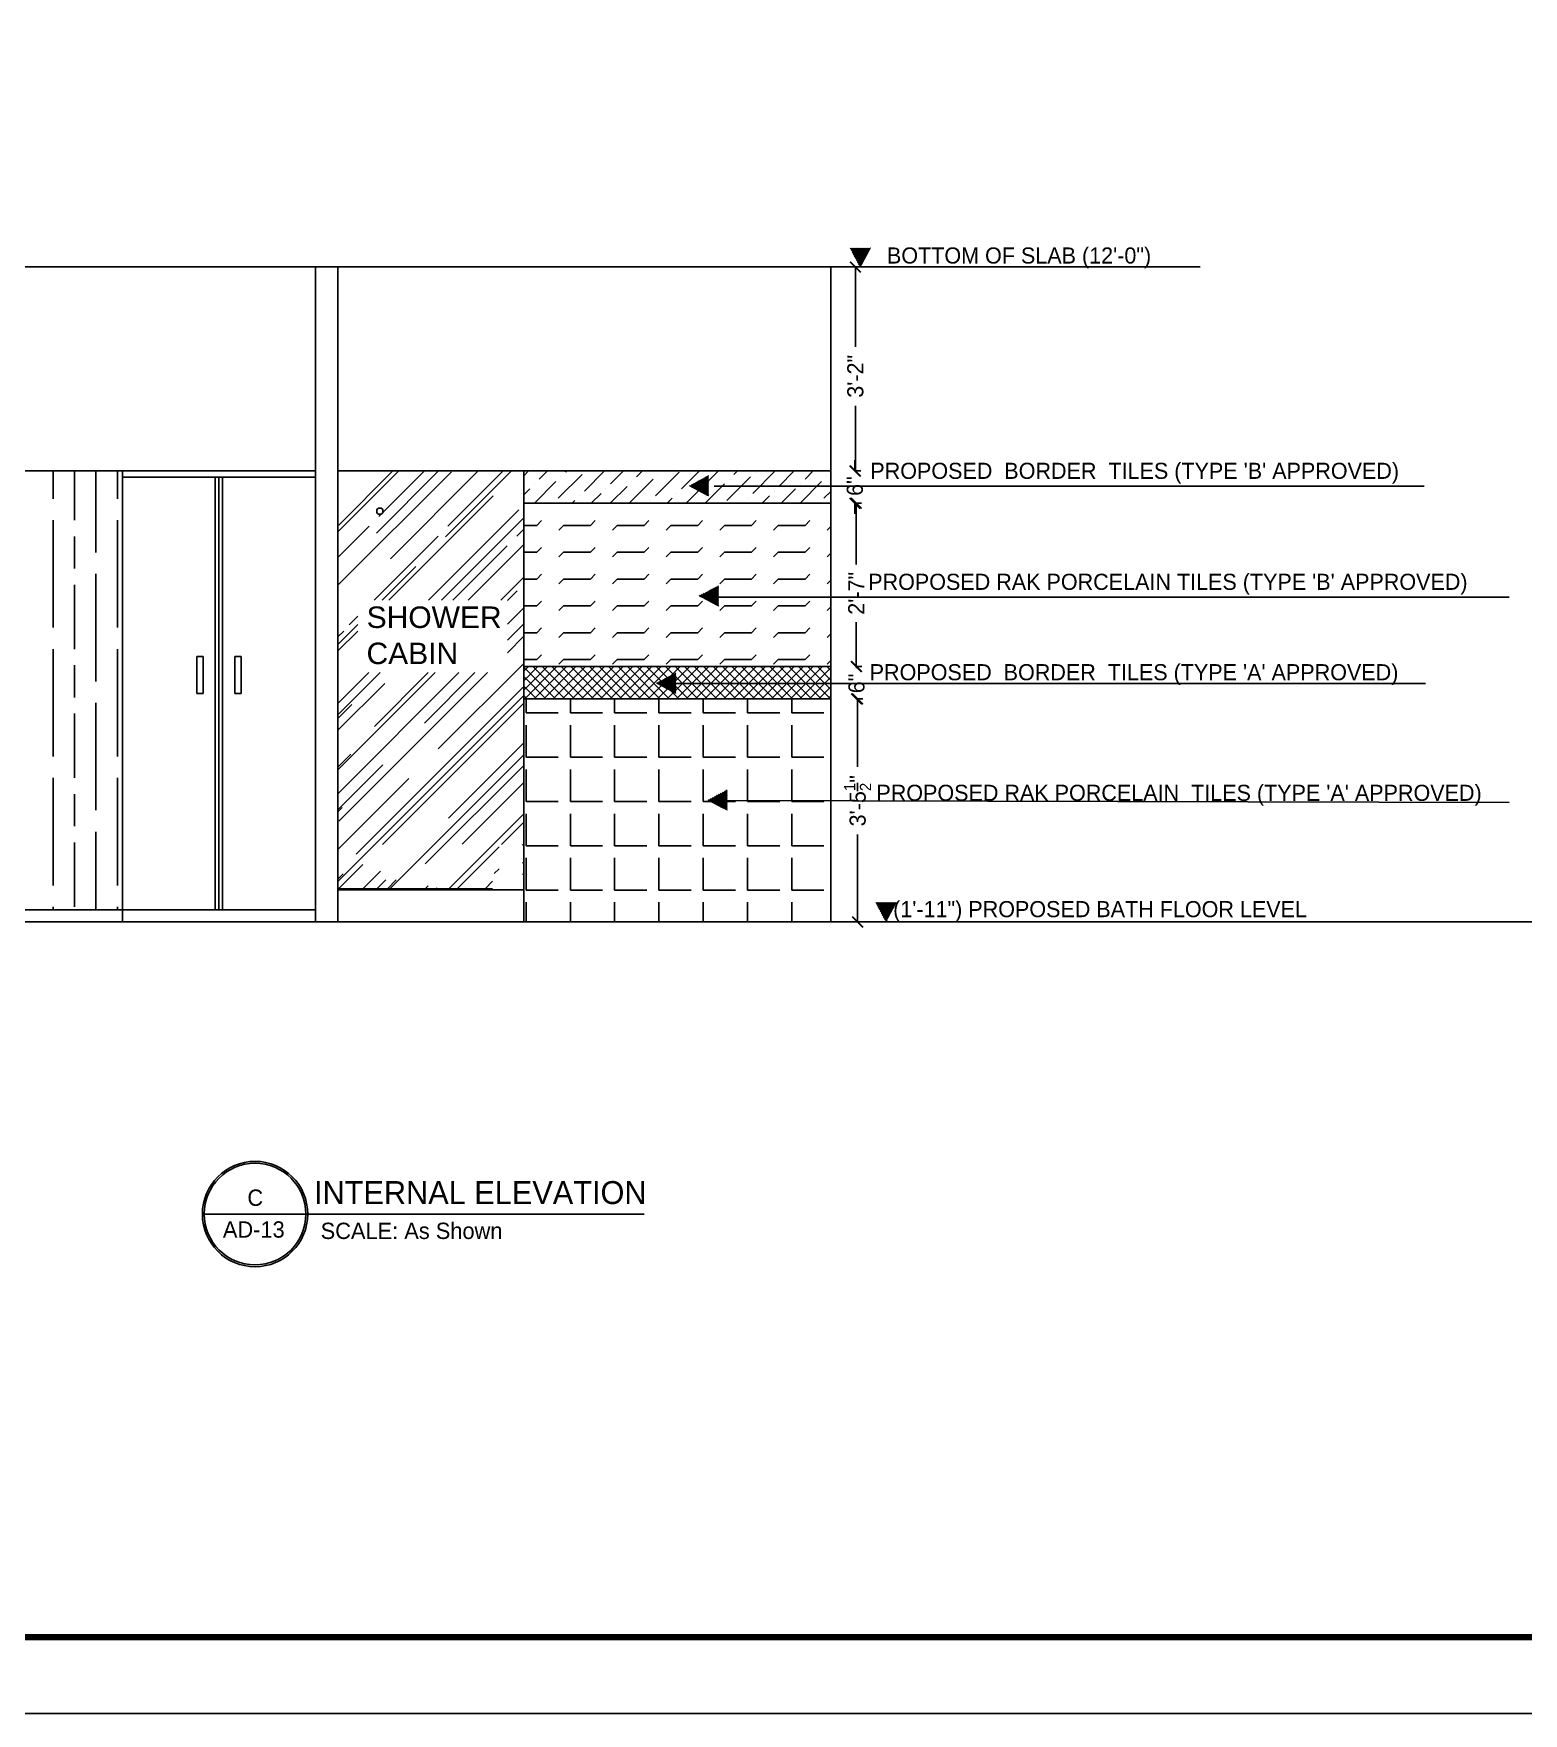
# Model space of a CAD drawing. Extents: x 10753 to 18704, y -5361 to 1140.
# Drawn here: x 14162.7 to 14440.2, y -3947.7 to -3634.8 of the extents above; entities that cross this region are included whole.
import ezdxf

# ---------------------------------------------------------------- set-up
doc = ezdxf.new("R2010")
doc.units = 0
doc.header["$LTSCALE"] = 30
doc.header["$MEASUREMENT"] = 0
doc.header["$PDMODE"] = 3
doc.linetypes.add('ACAD_ISO02W100', pattern=[15, 12, -3])
doc.layers.get('0').update_dxf_attribs({"linetype": 'CONTINUOUS'})
doc.layers.get('DEFPOINTS').update_dxf_attribs({"linetype": 'CONTINUOUS'})
for name, color, linetype in [('DIM', 6, 'CONTINUOUS'), ('furniture', 9, 'CONTINUOUS'), ('GENERAL_WORKING_AND_SCRAT1', 1, 'CONTINUOUS'), ('LAYER2', 132, 'CONTINUOUS'), ('SEAL', 1, 'CONTINUOUS'), ('SLINE', 3, 'CONTINUOUS'), ('WALL', 2, 'CONTINUOUS'), ('WL', 9, 'CONTINUOUS')]:
    doc.layers.add(name, color=color, linetype=linetype)
doc.styles.add('dim', font='arial.ttf', dxfattribs={"height": 4})
doc.styles.add('SMALL-DIM', font='stylu.ttf', dxfattribs={"height": 2})
doc.styles.get("Standard").update_dxf_attribs({"font": 'stylu.ttf', "height": 3})
doc.styles.add('Text 1-2', font='stylu.ttf', dxfattribs={"height": 1.5})
doc.dimstyles.new('D1', dxfattribs={"dimtxt": 6, "dimasz": 5, "dimexe": 1, "dimexo": 2, "dimgap": 1, "dimtad": 1, "dimdec": 4, "dimzin": 3, "dimdsep": 46, "dimlunit": 4, "dimtxsty": 'Standard', "dimcen": 3, "dimclrd": 7, "dimclre": 7, "dimclrt": 2, "dimadec": 0, "dimazin": 0, "dimtfac": 1, "dimtdec": 4, "dimtofl": 0, "dimtmove": 2, "dimatfit": 3, "dimfxl": 1, "dimfrac": 2, "dimtolj": 1, "dimtzin": 1, "dimarcsym": 0})

# ---------------------------------------------------------------- blocks, each defined once
blk = doc.blocks.new('_ArchTick')
at = {"color": 0, "linetype": 'ByBlock', "const_width": 0.15}
blk.add_lwpolyline([(-0.5, -0.5), (0.5, 0.5)], dxfattribs=at)
blk = doc.blocks.new('*D255')
at = {"layer": 'DEFPOINTS', "color": 0, "transparency": 16777216}
for p in [(14311.2, -3678.28), (14311.2, -3716.28), (14315.77, -3716.28)]:
    blk.add_point(p, dxfattribs=at)
at = {"layer": 'DIM', "color": 4, "lineweight": -2, "transparency": 16777216}
for p, q in [((14315.77, -3678.28), (14316.77, -3678.28)), ((14315.77, -3678.28), (14315.77, -3693.15)), ((14315.77, -3716.28), (14315.77, -3704.13)), ((14315.77, -3716.28), (14316.77, -3716.28))]:
    blk.add_line(p, q, dxfattribs=at)
at = {"layer": 'DIM', "color": 4, "lineweight": -2, "transparency": 16777216, "xscale": 2, "yscale": 2, "zscale": 2}
for p, rotation in [((14315.77, -3678.28), 90), ((14315.77, -3716.28), 270)]:
    blk.add_blockref('_ArchTick', p, dxfattribs=dict(at, rotation=rotation))
at = {"layer": 'DIM', "color": 4, "transparency": 16777216, "insert": (14315.77, -3698.64), "char_height": 3, "attachment_point": 5, "rotation": 90}
blk.add_mtext('\\A1;3\'-2"', dxfattribs=at)
blk = doc.blocks.new('*D256')
at = {"layer": 'DEFPOINTS', "color": 0, "transparency": 16777216}
for p in [(14311.2, -3722.28), (14311.2, -3752.71), (14315.92, -3752.71)]:
    blk.add_point(p, dxfattribs=at)
at = {"layer": 'DIM', "color": 4, "lineweight": -2, "transparency": 16777216}
for p, q in [((14315.92, -3722.28), (14316.92, -3722.28)), ((14315.92, -3722.28), (14315.92, -3733.67)), ((14315.92, -3752.71), (14315.92, -3744.46)), ((14315.92, -3752.71), (14316.92, -3752.71))]:
    blk.add_line(p, q, dxfattribs=at)
at = {"layer": 'DIM', "color": 4, "lineweight": -2, "transparency": 16777216, "xscale": 2, "yscale": 2, "zscale": 2}
for p, rotation in [((14315.92, -3722.28), 90), ((14315.92, -3752.71), 270)]:
    blk.add_blockref('_ArchTick', p, dxfattribs=dict(at, rotation=rotation))
at = {"layer": 'DIM', "color": 4, "transparency": 16777216, "insert": (14315.92, -3739.06), "char_height": 3, "attachment_point": 5, "rotation": 90}
blk.add_mtext('\\A1;2\'-7"', dxfattribs=at)
blk = doc.blocks.new('*D257')
at = {"color": 4, "lineweight": -2, "transparency": 16777216}
for p, q in [((14315.98, -3752.71), (14316.98, -3752.71)), ((14315.98, -3752.71), (14315.98, -3753.02)), ((14315.98, -3758.72), (14315.98, -3758.68)), ((14315.98, -3758.72), (14316.98, -3758.72))]:
    blk.add_line(p, q, dxfattribs=at)
at = {"layer": 'DEFPOINTS', "color": 0, "transparency": 16777216}
for p in [(14311.2, -3752.71), (14311.2, -3758.72), (14315.98, -3758.72)]:
    blk.add_point(p, dxfattribs=at)
at = {"color": 4, "lineweight": -2, "transparency": 16777216, "xscale": 2, "yscale": 2, "zscale": 2}
for p, rotation in [((14315.98, -3752.71), 90), ((14315.98, -3758.72), 270)]:
    blk.add_blockref('_ArchTick', p, dxfattribs=dict(at, rotation=rotation))
at = {"color": 4, "transparency": 16777216, "insert": (14315.98, -3755.85), "char_height": 3, "attachment_point": 5, "rotation": 90}
blk.add_mtext('\\A1;6"', dxfattribs=at)
blk = doc.blocks.new('*D254')
at = {"layer": 'DEFPOINTS', "color": 0, "transparency": 16777216}
for p in [(14311.2, -3716.28), (14311.2, -3722.28), (14315.67, -3722.28)]:
    blk.add_point(p, dxfattribs=at)
at = {"layer": 'DIM', "color": 4, "lineweight": -2, "transparency": 16777216}
for p, q in [((14315.67, -3716.28), (14315.67, -3714.28)), ((14315.67, -3716.28), (14316.67, -3716.28)), ((14315.67, -3722.28), (14316.67, -3722.28)), ((14315.67, -3722.28), (14315.67, -3724.28))]:
    blk.add_line(p, q, dxfattribs=at)
at = {"layer": 'DIM', "color": 4, "lineweight": -2, "transparency": 16777216, "xscale": 2, "yscale": 2, "zscale": 2}
for p, rotation in [((14315.67, -3716.28), 270), ((14315.67, -3722.28), 90)]:
    blk.add_blockref('_ArchTick', p, dxfattribs=dict(at, rotation=rotation))
at = {"layer": 'DIM', "color": 4, "transparency": 16777216, "insert": (14315.67, -3719.09), "char_height": 3, "attachment_point": 5, "rotation": 90}
blk.add_mtext('\\A1;6"', dxfattribs=at)
blk = doc.blocks.new('*D258')
at = {"color": 4, "lineweight": -2, "transparency": 16777216}
for p, q in [((14316.18, -3758.74), (14317.18, -3758.74)), ((14316.18, -3758.74), (14316.18, -3771.38)), ((14316.18, -3800.28), (14316.18, -3784.01)), ((14316.18, -3800.28), (14317.18, -3800.28))]:
    blk.add_line(p, q, dxfattribs=at)
at = {"layer": 'DEFPOINTS', "color": 0, "transparency": 16777216}
for p in [(14311.17, -3758.74), (14311.2, -3800.28), (14316.18, -3800.28)]:
    blk.add_point(p, dxfattribs=at)
at = {"color": 4, "lineweight": -2, "transparency": 16777216, "xscale": 2, "yscale": 2, "zscale": 2}
for p, rotation in [((14316.18, -3758.74), 90), ((14316.18, -3800.28), 270)]:
    blk.add_blockref('_ArchTick', p, dxfattribs=dict(at, rotation=rotation))
at = {"color": 4, "transparency": 16777216, "insert": (14316.18, -3777.7), "char_height": 3, "attachment_point": 5, "rotation": 90}
blk.add_mtext('\\A1;3\'-5{\\H0.7x;\\S1/2;}"', dxfattribs=at)

msp = doc.modelspace()

# ---------------------------------------------------------------- hatches: boundary and pattern name
h = msp.add_hatch()
h.set_pattern_fill('ANSI31', color=230, angle=90, style=0)
h.set_pattern_definition([(135, (11140.72844, -21086.01128), (-0.08838834765, -0.08838834765), [])])
h.paths.add_polyline_path([(14316.70235, -3678.39261), (14318.59876, -3674.75563), (14314.75499, -3674.75563)])
h = msp.add_hatch()
h.set_pattern_fill('ANSI31', color=230, style=0)
h.set_pattern_definition([(45, (-3122.84453, -543.10753), (-0.08838834765, 0.08838834765), [])])
h.paths.add_polyline_path([(14284.77414, -3719.08144), (14288.41111, -3720.97785), (14288.41111, -3717.13408)])
h = msp.add_hatch()
h.set_pattern_fill('ANSI31', color=230, style=0)
h.set_pattern_definition([(45, (-3121.00143, -563.6117), (-0.08838834765, 0.08838834765), [])])
h.paths.add_polyline_path([(14286.61725, -3739.58561), (14290.25422, -3741.48202), (14290.25422, -3737.63825)])
h = msp.add_hatch()
h.set_pattern_fill('ANSI31', color=230, style=0)
h.set_pattern_definition([(45, (-3128.97444, -579.85479), (-0.08838834765, 0.08838834765), [])])
h.paths.add_polyline_path([(14278.64423, -3755.8287), (14282.2812, -3757.72511), (14282.2812, -3753.88134)])
h = msp.add_hatch()
h.set_pattern_fill('ANSI31', color=230, style=0)
h.set_pattern_definition([(45, (-3119.36212, -601.64588), (-0.08838834765, 0.08838834765), [])])
h.paths.add_polyline_path([(14288.25656, -3777.61979), (14291.89353, -3779.5162), (14291.89353, -3775.67243)])
h = msp.add_hatch()
h.set_pattern_fill('ANSI31', color=230, angle=90, style=0)
h.set_pattern_definition([(135, (11145.52046, -21207.92849), (-0.08838834765, -0.08838834765), [])])
h.paths.add_polyline_path([(14321.49437, -3800.30982), (14323.39078, -3796.67284), (14319.54701, -3796.67284)])

# ---------------------------------------------------------------- linework, layer by layer
at = {"color": 1}
for p, q in [((14179.1951, -3716.27609), (14215.1951, -3716.27609)), ((14179.1951, -3716.27609), (14215.1951, -3716.27609)), ((14179.1951, -3716.27609), (14179.1951, -3800.27609)), ((14215.1951, -3716.27609), (14215.1951, -3800.27609)), ((14179.1951, -3717.41736), (14215.1951, -3717.41736)), ((14196.51034, -3717.41736), (14196.51034, -3770.29177)), ((14197.1951, -3717.41736), (14197.1951, -3770.27609)), ((14197.87986, -3770.27609), (14197.87986, -3717.41736)), ((14200.16239, -3750.85647), (14201.30366, -3750.85647)), ((14200.16239, -3757.70406), (14200.16239, -3750.85647)), ((14201.30366, -3750.85647), (14201.30366, -3757.70406)), ((14201.30366, -3757.70406), (14200.16239, -3757.70406)), ((14196.51034, -3770.29177), (14196.51034, -3797.99077)), ((14197.1951, -3770.27609), (14197.1951, -3797.99077)), ((14197.87986, -3797.99077), (14197.87986, -3770.27609))]:
    msp.add_line(p, q, dxfattribs=at)
at = {"color": 230}
for p, q in [((14289.44274, -3719.09454), (14421.71921, -3719.09454)), ((14290.29204, -3739.77858), (14437.57138, -3739.77858)), ((14282.12757, -3755.8418), (14421.96706, -3755.8714)), ((14291.7399, -3777.63289), (14437.57138, -3778.01317))]:
    msp.add_line(p, q, dxfattribs=at)
at = {"linetype": 'ACAD_ISO02W100'}
msp.add_line((14311.1951, -3800.27609), (14409.10157, -3800.27609), dxfattribs=at)
at = {"layer": 'furniture'}
for p, q in [((14179.1951, -3730.84828), (14179.16324, -3730.88014)), ((14219.36536, -3747.1508), (14219.36536, -3747.1508)), ((14193.08654, -3750.85647), (14194.2278, -3750.85647)), ((14193.08654, -3757.70406), (14193.08654, -3750.85647)), ((14194.2278, -3750.85647), (14194.2278, -3757.70406)), ((14219.36536, -3748.71211), (14219.36536, -3748.71211)), ((14219.36536, -3748.71211), (14219.36536, -3748.71211)), ((14219.36536, -3752.58144), (14219.36536, -3752.58144)), ((14194.2278, -3757.70406), (14193.08654, -3757.70406)), ((14219.36536, -3757.80833), (14219.36536, -3757.80833)), ((14219.36536, -3759.36967), (14219.36536, -3759.36967)), ((14219.36536, -3762.35644), (14219.36536, -3762.35644)), ((14219.36536, -3765.20748), (14219.36536, -3765.20748)), ((14219.36536, -3765.20748), (14219.36536, -3765.20748)), ((14219.36536, -3766.15789), (14219.36536, -3766.15789)), ((14219.36536, -3772.94612), (14219.36536, -3772.94612)), ((14219.36536, -3774.23582), (14219.36536, -3774.23582)), ((14253.98081, -3785.7794), (14253.75984, -3786.00038)), ((14253.75984, -3786.00038), (14253.75984, -3786.00038)), ((14253.98081, -3789.08868), (14253.75984, -3789.30966)), ((14253.75984, -3789.30966), (14253.75984, -3789.30966)), ((14253.98081, -3791.18462), (14253.75984, -3791.4056))]:
    msp.add_line(p, q, dxfattribs=at)
at = {"layer": 'GENERAL_WORKING_AND_SCRAT1', "color": 7, "linetype": 'Continuous', "ltscale": 100}
msp.add_line((14179.1951, -3716.27609), (14179.1951, -3797.99077), dxfattribs=at)
at = {"layer": 'LAYER2', "color": 0}
msp.add_line((14310.72292, -3758.71293), (14311.1951, -3758.24075), dxfattribs=at)
at = {"layer": 'SEAL', "color": 1}
msp.add_lwpolyline([(14835.59207, -3321.94161), (14835.59207, -3947.68257), (13903.5709, -3947.68257), (13903.5709, -3321.94161)], close=True, dxfattribs=at)
at = {"layer": 'SLINE'}
msp.add_line((14194.1074, -3854.67799), (14276.41012, -3854.67799), dxfattribs=at)
for radius in [9.81095, 9.47309]:
    msp.add_circle((14203.91834, -3854.67799), radius, dxfattribs=at)
at = {"layer": 'WALL', "color": 9}
for p, q in [((14125.2935, -3678.27609), (14311.1951, -3678.27609)), ((14311.1951, -3800.27609), (14311.1951, -3678.27609)), ((14311.1951, -3678.27609), (14379.99565, -3678.27609)), ((14321.26091, -3800.27609), (14124.64121, -3800.27609)), ((14333.98031, -3800.27609), (14133.92927, -3800.27609)), ((14539.92889, -3800.27609), (14320.5218, -3800.27609)), ((14542.87114, -3800.27609), (14430.32361, -3800.27609))]:
    msp.add_line(p, q, dxfattribs=at)
at = {"layer": 'WALL', "color": 3}
for p, q in [((14215.1951, -3716.27609), (14215.1951, -3678.27609)), ((14219.36535, -3678.27609), (14219.36535, -3800.27609)), ((14179.1951, -3716.27609), (14155.1951, -3716.27609)), ((14166.27962, -3721.4574), (14166.27962, -3716.27609)), ((14170.27962, -3725.4574), (14170.27962, -3716.27609)), ((14174.27962, -3731.4574), (14174.27962, -3716.27609)), ((14178.27962, -3721.4574), (14178.27962, -3716.27609)), ((14253.98081, -3716.27609), (14219.36535, -3716.27609)), ((14219.36536, -3716.27609), (14238.10524, -3716.27609)), ((14230.71456, -3716.27609), (14219.36536, -3727.62529)), ((14240.48925, -3716.42926), (14219.36536, -3737.55315)), ((14229.61155, -3716.27609), (14219.5306, -3726.35704)), ((14238.10524, -3716.27609), (14226.53468, -3727.84665)), ((14235.45781, -3716.27609), (14226.97631, -3724.75759)), ((14245.49592, -3716.27609), (14229.12694, -3732.64508)), ((14251.67328, -3716.27609), (14239.38616, -3728.56321)), ((14250.12886, -3716.27609), (14239.82727, -3726.57768)), ((14245.49592, -3716.27609), (14253.98081, -3716.27609)), ((14253.98081, -3716.27609), (14253.98081, -3800.27609)), ((14311.1951, -3716.27609), (14253.98081, -3716.27609)), ((14253.98081, -3717.17953), (14254.88424, -3716.27609)), ((14256.87962, -3717.81625), (14258.41978, -3716.27609)), ((14261.74098, -3716.49043), (14261.95531, -3716.27609)), ((14265.27651, -3720.02596), (14269.02638, -3716.27609)), ((14270.13787, -3718.70014), (14272.56191, -3716.27609)), ((14274.99923, -3717.37431), (14276.09745, -3716.27609)), ((14278.53476, -3720.90985), (14282.95418, -3716.49043)), ((14283.39612, -3719.58402), (14286.70405, -3716.27609)), ((14288.25748, -3718.2582), (14290.23958, -3716.27609)), ((14293.11884, -3716.93237), (14293.77512, -3716.27609)), ((14296.65437, -3720.4679), (14300.84618, -3716.27609)), ((14297.09631, -3716.49043), (14297.09631, -3716.49043)), ((14301.51573, -3719.14208), (14304.38172, -3716.27609)), ((14306.37709, -3717.81625), (14307.91725, -3716.27609)), ((14253.98081, -3720.71506), (14255.11185, -3719.58402)), ((14255.95531, -3722.27609), (14259.97321, -3718.2582)), ((14255.99573, -3718.70014), (14255.99573, -3718.70014)), ((14260.41515, -3721.35179), (14264.83457, -3716.93237)), ((14260.85709, -3717.37431), (14260.85709, -3717.37431)), ((14269.25398, -3719.58402), (14269.25398, -3719.58402)), ((14270.09745, -3722.27609), (14273.23146, -3719.14208)), ((14273.6734, -3722.23567), (14278.09282, -3717.81625)), ((14274.11534, -3718.2582), (14274.11534, -3718.2582)), ((14278.9767, -3716.93237), (14278.9767, -3716.93237)), ((14284.23958, -3722.27609), (14286.48971, -3720.02596)), ((14287.77512, -3722.27609), (14291.35107, -3718.70014)), ((14291.79301, -3721.79373), (14296.21243, -3717.37431)), ((14292.23496, -3717.81625), (14292.23496, -3717.81625)), ((14300.63185, -3720.02596), (14300.63185, -3720.02596)), ((14301.91725, -3722.27609), (14304.60932, -3719.58402)), ((14305.45279, -3722.27609), (14309.47068, -3718.2582)), ((14248.26549, -3720.8972), (14228.84161, -3740.32108)), ((14311.1951, -3722.27609), (14253.98081, -3722.27609)), ((14259.53127, -3722.23567), (14259.53127, -3722.23567)), ((14260.50736, -3722.28808), (14260.51935, -3722.27609)), ((14263.02638, -3722.27609), (14263.50874, -3721.79373)), ((14264.39263, -3720.90985), (14264.39263, -3720.90985)), ((14266.56191, -3722.27609), (14268.3701, -3720.4679)), ((14270.50736, -3722.28808), (14270.51935, -3722.27609)), ((14277.65088, -3721.79373), (14277.65088, -3721.79373)), ((14280.50736, -3722.28808), (14280.51935, -3722.27609)), ((14280.70405, -3722.27609), (14281.62835, -3721.35179)), ((14282.51224, -3720.4679), (14282.51224, -3720.4679)), ((14298.38172, -3722.27609), (14299.74796, -3720.90985)), ((14309.91262, -3721.35179), (14311.1951, -3720.06932)), ((14166.27962, -3745.4574), (14166.27962, -3725.4574)), ((14178.27962, -3745.4574), (14178.27962, -3725.4574)), ((14253.06392, -3723.48946), (14236.23229, -3740.32108)), ((14253.98081, -3724.99943), (14238.65916, -3740.32108)), ((14256.39124, -3726.4042), (14257.27512, -3725.52032)), ((14266.39124, -3726.4042), (14267.27512, -3725.52032)), ((14276.39124, -3726.4042), (14277.27512, -3725.52032)), ((14286.39124, -3726.4042), (14287.27512, -3725.52032)), ((14296.39124, -3726.4042), (14297.27512, -3725.52032)), ((14306.39124, -3726.4042), (14307.27512, -3725.52032)), ((14170.27962, -3734.4574), (14170.27962, -3728.4574)), ((14225.15622, -3726.57768), (14219.36536, -3732.36854)), ((14238.00718, -3728.39778), (14226.08387, -3740.32108)), ((14253.98081, -3727.0952), (14252.67823, -3728.39778)), ((14253.98081, -3726.4042), (14256.39124, -3726.4042)), ((14260.50736, -3727.28808), (14261.39124, -3726.4042)), ((14261.39124, -3726.4042), (14266.39124, -3726.4042)), ((14270.50736, -3727.28808), (14271.39124, -3726.4042)), ((14271.39124, -3726.4042), (14276.39124, -3726.4042)), ((14280.50736, -3727.28808), (14281.39124, -3726.4042)), ((14281.39124, -3726.4042), (14286.39124, -3726.4042)), ((14290.50736, -3727.28808), (14291.39124, -3726.4042)), ((14291.39124, -3726.4042), (14296.39124, -3726.4042)), ((14300.50736, -3727.28808), (14301.39124, -3726.4042)), ((14301.39124, -3726.4042), (14306.39124, -3726.4042)), ((14310.50736, -3727.28808), (14311.1951, -3726.60034)), ((14250.85814, -3730.21787), (14240.75493, -3740.32108)), ((14253.98081, -3729.96324), (14243.62297, -3740.32108)), ((14253.98081, -3731.4042), (14256.39124, -3731.4042)), ((14256.39124, -3731.4042), (14257.27512, -3730.52032)), ((14260.50736, -3732.28808), (14261.39124, -3731.4042)), ((14261.39124, -3731.4042), (14266.39124, -3731.4042)), ((14266.39124, -3731.4042), (14267.27512, -3730.52032)), ((14270.50736, -3732.28808), (14271.39124, -3731.4042)), ((14271.39124, -3731.4042), (14276.39124, -3731.4042)), ((14276.39124, -3731.4042), (14277.27512, -3730.52032)), ((14280.50736, -3732.28808), (14281.39124, -3731.4042)), ((14281.39124, -3731.4042), (14286.39124, -3731.4042)), ((14286.39124, -3731.4042), (14287.27512, -3730.52032)), ((14290.50736, -3732.28808), (14291.39124, -3731.4042)), ((14291.39124, -3731.4042), (14296.39124, -3731.4042)), ((14296.39124, -3731.4042), (14297.27512, -3730.52032)), ((14300.50736, -3732.28808), (14301.39124, -3731.4042)), ((14301.39124, -3731.4042), (14306.39124, -3731.4042)), ((14306.39124, -3731.4042), (14307.27512, -3730.52032)), ((14310.50736, -3732.28808), (14311.1951, -3731.60034)), ((14174.27962, -3755.4574), (14174.27962, -3735.4574)), ((14233.87073, -3734.07865), (14227.62829, -3740.32108)), ((14256.39124, -3736.4042), (14257.27512, -3735.52032)), ((14266.39124, -3736.4042), (14267.27512, -3735.52032)), ((14276.39124, -3736.4042), (14277.27512, -3735.52032)), ((14286.39124, -3736.4042), (14287.27512, -3735.52032)), ((14296.39124, -3736.4042), (14297.27512, -3735.52032)), ((14306.39124, -3736.4042), (14307.27512, -3735.52032)), ((14170.27962, -3749.4574), (14170.27962, -3737.4574)), ((14253.98081, -3736.03029), (14249.69002, -3740.32108)), ((14252.73299, -3738.60174), (14250.922, -3740.41273)), ((14253.98081, -3736.4042), (14256.39124, -3736.4042)), ((14260.50736, -3737.28808), (14261.39124, -3736.4042)), ((14261.39124, -3736.4042), (14266.39124, -3736.4042)), ((14270.50736, -3737.28808), (14271.39124, -3736.4042)), ((14271.39124, -3736.4042), (14276.39124, -3736.4042)), ((14280.50736, -3737.28808), (14281.39124, -3736.4042)), ((14281.39124, -3736.4042), (14286.39124, -3736.4042)), ((14290.50736, -3737.28808), (14291.39124, -3736.4042)), ((14291.39124, -3736.4042), (14296.39124, -3736.4042)), ((14300.50736, -3737.28808), (14301.39124, -3736.4042)), ((14301.39124, -3736.4042), (14306.39124, -3736.4042)), ((14310.50736, -3737.28808), (14311.1951, -3736.60034)), ((14253.98081, -3741.76625), (14250.922, -3744.82506)), ((14253.98081, -3741.4042), (14256.39124, -3741.4042)), ((14256.39124, -3741.4042), (14257.27512, -3740.52032)), ((14260.50736, -3742.28808), (14261.39124, -3741.4042)), ((14261.39124, -3741.4042), (14266.39124, -3741.4042)), ((14266.39124, -3741.4042), (14267.27512, -3740.52032)), ((14270.50736, -3742.28808), (14271.39124, -3741.4042)), ((14271.39124, -3741.4042), (14276.39124, -3741.4042)), ((14276.39124, -3741.4042), (14277.27512, -3740.52032)), ((14280.50736, -3742.28808), (14281.39124, -3741.4042)), ((14281.39124, -3741.4042), (14286.39124, -3741.4042)), ((14286.39124, -3741.4042), (14287.27512, -3740.52032)), ((14290.50736, -3742.28808), (14291.39124, -3741.4042)), ((14291.39124, -3741.4042), (14296.39124, -3741.4042)), ((14296.39124, -3741.4042), (14297.27512, -3740.52032)), ((14300.50736, -3742.28808), (14301.39124, -3741.4042)), ((14301.39124, -3741.4042), (14306.39124, -3741.4042)), ((14306.39124, -3741.4042), (14307.27512, -3740.52032)), ((14310.50736, -3742.28808), (14311.1951, -3741.60034)), ((14223.07811, -3744.87127), (14219.36536, -3748.58402)), ((14223.07811, -3743.32685), (14221.46088, -3744.94407)), ((14253.98081, -3744.7446), (14250.922, -3747.80341)), ((14220.43292, -3746.08324), (14219.36536, -3747.1508)), ((14219.36536, -3794.08324), (14219.36536, -3746.08324)), ((14223.07811, -3746.08459), (14219.36536, -3749.79734)), ((14253.98081, -3747.06116), (14250.922, -3750.11997)), ((14253.98081, -3746.4042), (14256.39124, -3746.4042)), ((14256.39124, -3746.4042), (14257.27512, -3745.52032)), ((14260.50736, -3747.28808), (14261.39124, -3746.4042)), ((14261.39124, -3746.4042), (14266.39124, -3746.4042)), ((14266.39124, -3746.4042), (14267.27512, -3745.52032)), ((14270.50736, -3747.28808), (14271.39124, -3746.4042)), ((14271.39124, -3746.4042), (14276.39124, -3746.4042)), ((14276.39124, -3746.4042), (14277.27512, -3745.52032)), ((14280.50736, -3747.28808), (14281.39124, -3746.4042)), ((14281.39124, -3746.4042), (14286.39124, -3746.4042)), ((14286.39124, -3746.4042), (14287.27512, -3745.52032)), ((14290.50736, -3747.28808), (14291.39124, -3746.4042)), ((14291.39124, -3746.4042), (14296.39124, -3746.4042)), ((14296.39124, -3746.4042), (14297.27512, -3745.52032)), ((14300.50736, -3747.28808), (14301.39124, -3746.4042)), ((14301.39124, -3746.4042), (14306.39124, -3746.4042)), ((14306.39124, -3746.4042), (14307.27512, -3745.52032)), ((14310.50736, -3747.28808), (14311.1951, -3746.60034)), ((14166.27962, -3769.4574), (14166.27962, -3749.4574)), ((14178.27962, -3769.4574), (14178.27962, -3749.4574)), ((14256.39124, -3751.4042), (14257.27512, -3750.52032)), ((14266.39124, -3751.4042), (14267.27512, -3750.52032)), ((14276.39124, -3751.4042), (14277.27512, -3750.52032)), ((14286.39124, -3751.4042), (14287.27512, -3750.52032)), ((14296.39124, -3751.4042), (14297.27512, -3750.52032)), ((14306.39124, -3751.4042), (14307.27512, -3750.52032)), ((14170.27962, -3758.4574), (14170.27962, -3752.4574)), ((14225.13945, -3753.84079), (14219.36536, -3759.61488)), ((14241.90626, -3753.84079), (14219.36536, -3776.3817)), ((14227.23521, -3753.84079), (14219.36536, -3761.71065)), ((14237.49394, -3753.84079), (14219.36536, -3771.96938)), ((14247.20118, -3753.84079), (14219.5306, -3781.51137)), ((14236.17031, -3753.84079), (14226.14912, -3763.86198)), ((14244.88462, -3753.84079), (14235.46969, -3763.25573)), ((14253.98081, -3752.13528), (14238.06194, -3768.05415)), ((14253.98081, -3751.4042), (14256.39124, -3751.4042)), ((14311.1951, -3752.71293), (14253.98081, -3752.71293)), ((14253.98081, -3753.5832), (14254.85108, -3752.71293)), ((14253.98081, -3755.35096), (14256.61884, -3752.71293)), ((14253.98081, -3757.11873), (14258.38661, -3752.71293)), ((14259.88061, -3758.71293), (14253.98081, -3752.81313)), ((14254.15438, -3758.71293), (14260.15438, -3752.71293)), ((14261.64838, -3758.71293), (14255.64838, -3752.71293)), ((14255.92214, -3758.71293), (14261.92214, -3752.71293)), ((14263.41615, -3758.71293), (14257.41615, -3752.71293)), ((14257.68991, -3758.71293), (14263.68991, -3752.71293)), ((14265.18391, -3758.71293), (14259.18391, -3752.71293)), ((14259.45768, -3758.71293), (14265.45768, -3752.71293)), ((14260.50736, -3752.28808), (14261.39124, -3751.4042)), ((14266.95168, -3758.71293), (14260.95168, -3752.71293)), ((14261.22544, -3758.71293), (14267.22544, -3752.71293)), ((14261.39124, -3751.4042), (14266.39124, -3751.4042)), ((14268.71945, -3758.71293), (14262.71945, -3752.71293)), ((14262.99321, -3758.71293), (14268.99321, -3752.71293)), ((14270.48721, -3758.71293), (14264.48721, -3752.71293)), ((14264.76098, -3758.71293), (14270.76098, -3752.71293)), ((14272.25498, -3758.71293), (14266.25498, -3752.71293)), ((14266.52874, -3758.71293), (14272.52874, -3752.71293)), ((14274.02275, -3758.71293), (14268.02275, -3752.71293)), ((14268.29651, -3758.71293), (14274.29651, -3752.71293)), ((14275.79051, -3758.71293), (14269.79051, -3752.71293)), ((14270.06428, -3758.71293), (14276.06428, -3752.71293)), ((14270.50736, -3752.28808), (14271.39124, -3751.4042)), ((14271.39124, -3751.4042), (14276.39124, -3751.4042)), ((14277.55828, -3758.71293), (14271.55828, -3752.71293)), ((14271.83205, -3758.71293), (14277.83205, -3752.71293)), ((14279.32605, -3758.71293), (14273.32605, -3752.71293)), ((14273.59981, -3758.71293), (14279.59981, -3752.71293)), ((14281.09382, -3758.71293), (14275.09382, -3752.71293)), ((14275.36758, -3758.71293), (14281.36758, -3752.71293)), ((14282.86158, -3758.71293), (14276.86158, -3752.71293)), ((14277.13535, -3758.71293), (14283.13535, -3752.71293)), ((14284.62935, -3758.71293), (14278.62935, -3752.71293)), ((14278.90311, -3758.71293), (14284.90311, -3752.71293)), ((14286.39712, -3758.71293), (14280.39712, -3752.71293)), ((14280.50736, -3752.28808), (14281.39124, -3751.4042)), ((14280.67088, -3758.71293), (14286.67088, -3752.71293)), ((14281.39124, -3751.4042), (14286.39124, -3751.4042)), ((14288.16488, -3758.71293), (14282.16488, -3752.71293)), ((14282.43865, -3758.71293), (14288.43865, -3752.71293)), ((14289.93265, -3758.71293), (14283.93265, -3752.71293)), ((14284.20641, -3758.71293), (14290.20641, -3752.71293)), ((14291.70042, -3758.71293), (14285.70042, -3752.71293)), ((14285.97418, -3758.71293), (14291.97418, -3752.71293)), ((14293.46818, -3758.71293), (14287.46818, -3752.71293)), ((14287.74195, -3758.71293), (14293.74195, -3752.71293)), ((14295.23595, -3758.71293), (14289.23595, -3752.71293)), ((14289.50972, -3758.71293), (14295.50972, -3752.71293)), ((14290.50736, -3752.28808), (14291.39124, -3751.4042)), ((14297.00372, -3758.71293), (14291.00372, -3752.71293)), ((14291.27748, -3758.71293), (14297.27748, -3752.71293)), ((14291.39124, -3751.4042), (14296.39124, -3751.4042)), ((14298.77149, -3758.71293), (14292.77149, -3752.71293)), ((14293.04525, -3758.71293), (14299.04525, -3752.71293)), ((14300.53925, -3758.71293), (14294.53925, -3752.71293)), ((14294.81302, -3758.71293), (14300.81302, -3752.71293)), ((14302.30702, -3758.71293), (14296.30702, -3752.71293)), ((14296.58078, -3758.71293), (14302.58078, -3752.71293)), ((14304.07479, -3758.71293), (14298.07479, -3752.71293)), ((14298.34855, -3758.71293), (14304.34855, -3752.71293)), ((14305.84255, -3758.71293), (14299.84255, -3752.71293)), ((14300.11632, -3758.71293), (14306.11632, -3752.71293)), ((14300.50736, -3752.28808), (14301.39124, -3751.4042)), ((14301.39124, -3751.4042), (14306.39124, -3751.4042)), ((14307.61032, -3758.71293), (14301.61032, -3752.71293)), ((14301.88408, -3758.71293), (14307.88408, -3752.71293)), ((14309.37809, -3758.71293), (14303.37809, -3752.71293)), ((14303.65185, -3758.71293), (14309.65185, -3752.71293)), ((14311.14585, -3758.71293), (14305.14585, -3752.71293)), ((14305.41962, -3758.71293), (14311.1951, -3752.93745)), ((14311.1951, -3756.99441), (14306.91362, -3752.71293)), ((14311.1951, -3755.22664), (14308.68139, -3752.71293)), ((14311.1951, -3753.45887), (14310.44915, -3752.71293)), ((14310.50736, -3752.28808), (14311.1951, -3751.60034)), ((14228.07901, -3755.86505), (14219.36536, -3764.5787)), ((14253.98081, -3756.4373), (14222.78458, -3787.63353)), ((14258.11285, -3758.71293), (14253.98081, -3754.5809)), ((14256.34508, -3758.71293), (14253.98081, -3756.34866)), ((14307.18738, -3758.71293), (14311.1951, -3754.70522)), ((14308.95515, -3758.71293), (14311.1951, -3756.47299)), ((14174.27962, -3779.4574), (14174.27962, -3759.4574)), ((14253.98081, -3758.09203), (14219.36536, -3792.70748)), ((14221.97837, -3759.74343), (14219.36536, -3762.35644)), ((14253.98081, -3759.52596), (14227.65861, -3785.84817)), ((14254.57731, -3758.71293), (14253.98081, -3758.11643)), ((14311.1951, -3758.71293), (14253.98081, -3758.71293)), ((14254.41211, -3761.35319), (14254.41211, -3758.71293)), ((14262.66211, -3761.35319), (14262.66211, -3758.71293)), ((14270.91211, -3761.35319), (14270.91211, -3758.71293)), ((14279.16211, -3761.35319), (14279.16211, -3758.71293)), ((14287.41211, -3761.35319), (14287.41211, -3758.71293)), ((14295.66211, -3761.35319), (14295.66211, -3758.71293)), ((14303.91211, -3761.35319), (14303.91211, -3758.71293)), ((14170.27962, -3773.4574), (14170.27962, -3761.4574)), ((14254.41211, -3761.35319), (14260.41211, -3761.35319)), ((14254.41211, -3769.60319), (14254.41211, -3763.60319)), ((14262.66211, -3761.35319), (14268.66211, -3761.35319)), ((14262.66211, -3769.60319), (14262.66211, -3763.60319)), ((14270.91211, -3761.35319), (14276.91211, -3761.35319)), ((14270.91211, -3769.60319), (14270.91211, -3763.60319)), ((14279.16211, -3761.35319), (14285.16211, -3761.35319)), ((14279.16211, -3769.60319), (14279.16211, -3763.60319)), ((14287.41211, -3761.35319), (14293.41211, -3761.35319)), ((14287.41211, -3769.60319), (14287.41211, -3763.60319)), ((14295.66211, -3761.35319), (14301.66211, -3761.35319)), ((14295.66211, -3769.60319), (14295.66211, -3763.60319)), ((14303.91211, -3761.35319), (14309.91211, -3761.35319)), ((14303.91211, -3769.60319), (14303.91211, -3763.60319)), ((14253.98081, -3766.91664), (14239.93719, -3780.96026)), ((14221.77473, -3769.04329), (14219.36536, -3771.45266)), ((14253.98081, -3769.12289), (14229.141, -3793.9627)), ((14254.41211, -3769.60319), (14260.41211, -3769.60319)), ((14262.66211, -3769.60319), (14268.66211, -3769.60319)), ((14270.91211, -3769.60319), (14276.91211, -3769.60319)), ((14279.16211, -3769.60319), (14285.16211, -3769.60319)), ((14287.41211, -3769.60319), (14293.41211, -3769.60319)), ((14295.66211, -3769.60319), (14301.66211, -3769.60319)), ((14303.91211, -3769.60319), (14309.91211, -3769.60319)), ((14227.74808, -3770.97733), (14219.36536, -3779.36006)), ((14253.98081, -3771.10835), (14235.63554, -3789.45362)), ((14254.41211, -3777.85319), (14254.41211, -3771.85319)), ((14262.66211, -3777.85319), (14262.66211, -3771.85319)), ((14270.91211, -3777.85319), (14270.91211, -3771.85319)), ((14279.16211, -3777.85319), (14279.16211, -3771.85319)), ((14287.41211, -3777.85319), (14287.41211, -3771.85319)), ((14295.66211, -3777.85319), (14295.66211, -3771.85319)), ((14303.91211, -3777.85319), (14303.91211, -3771.85319)), ((14166.27962, -3793.4574), (14166.27962, -3773.4574)), ((14178.27962, -3793.4574), (14178.27962, -3773.4574)), ((14232.54651, -3773.56958), (14219.36536, -3786.75074)), ((14219.36536, -3776.00077), (14219.36536, -3776.00077)), ((14253.98081, -3774.30732), (14242.52945, -3785.75869)), ((14170.27962, -3782.4574), (14170.27962, -3776.4574)), ((14220.14587, -3778.95383), (14219.36536, -3779.73434)), ((14254.41211, -3777.85319), (14260.41211, -3777.85319)), ((14262.66211, -3777.85319), (14268.66211, -3777.85319)), ((14270.91211, -3777.85319), (14276.91211, -3777.85319)), ((14279.16211, -3777.85319), (14285.16211, -3777.85319)), ((14219.36536, -3779.73434), (14219.36536, -3779.73434)), ((14253.98081, -3780.15376), (14240.17187, -3793.9627)), ((14253.98081, -3781.698), (14249.82951, -3785.84931)), ((14254.41211, -3786.10319), (14254.41211, -3780.10319)), ((14262.66211, -3786.10319), (14262.66211, -3780.10319)), ((14270.91211, -3786.10319), (14270.91211, -3780.10319)), ((14279.16211, -3786.10319), (14279.16211, -3780.10319)), ((14287.41211, -3786.10319), (14287.41211, -3780.10319)), ((14295.66211, -3786.10319), (14295.66211, -3780.10319)), ((14303.91211, -3786.10319), (14303.91211, -3780.10319)), ((14170.27962, -3797.4574), (14170.27962, -3785.4574)), ((14174.27962, -3797.99077), (14174.27962, -3783.4574)), ((14219.36536, -3783.26416), (14219.36536, -3783.26416)), ((14219.36536, -3786.52257), (14219.36536, -3786.52257)), ((14219.36536, -3786.52257), (14219.36536, -3786.52257)), ((14249.37234, -3786.30648), (14241.71611, -3793.9627)), ((14254.41211, -3786.10319), (14260.41211, -3786.10319)), ((14254.41211, -3794.35319), (14254.41211, -3788.35319)), ((14262.66211, -3786.10319), (14268.66211, -3786.10319)), ((14262.66211, -3794.35319), (14262.66211, -3788.35319)), ((14270.91211, -3786.10319), (14276.91211, -3786.10319)), ((14270.91211, -3794.35319), (14270.91211, -3788.35319)), ((14279.16211, -3786.10319), (14285.16211, -3786.10319)), ((14279.16211, -3794.35319), (14279.16211, -3788.35319)), ((14287.41211, -3786.10319), (14293.41211, -3786.10319)), ((14287.41211, -3794.35319), (14287.41211, -3788.35319)), ((14295.66211, -3786.10319), (14301.66211, -3786.10319)), ((14295.66211, -3794.35319), (14295.66211, -3788.35319)), ((14303.91211, -3786.10319), (14309.91211, -3786.10319)), ((14303.91211, -3794.35319), (14303.91211, -3788.35319)), ((14219.36536, -3789.6451), (14219.36536, -3789.6451)), ((14220.34944, -3791.30842), (14219.36536, -3792.2925)), ((14223.9718, -3789.58678), (14219.47534, -3794.08324)), ((14227.27319, -3790.83349), (14224.02345, -3794.08324)), ((14249.37234, -3790.38788), (14248.4865, -3791.27371)), ((14219.36536, -3794.08324), (14248.16536, -3794.08324)), ((14253.98081, -3794.27609), (14219.36536, -3794.27609)), ((14228.25772, -3792.42847), (14226.60296, -3794.08324)), ((14230.22607, -3792.42873), (14228.57156, -3794.08324)), ((14228.57156, -3794.08324), (14228.57156, -3794.08324)), ((14236.16601, -3793.54853), (14235.6313, -3794.08324)), ((14237.83119, -3793.91983), (14237.66778, -3794.08324)), ((14237.66778, -3794.08324), (14237.66778, -3794.08324)), ((14238.95759, -3794.08324), (14238.76473, -3794.2761)), ((14244.65964, -3794.08324), (14244.65964, -3794.08324)), ((14248.14699, -3792.70025), (14246.764, -3794.08324)), ((14253.98081, -3800.27609), (14253.98081, -3794.27609)), ((14254.41211, -3794.35319), (14260.41211, -3794.35319)), ((14262.66211, -3794.35319), (14268.66211, -3794.35319)), ((14270.91211, -3794.35319), (14276.91211, -3794.35319)), ((14279.16211, -3794.35319), (14285.16211, -3794.35319)), ((14287.41211, -3794.35319), (14293.41211, -3794.35319)), ((14295.66211, -3794.35319), (14301.66211, -3794.35319)), ((14303.91211, -3794.35319), (14309.91211, -3794.35319)), ((14215.1951, -3797.99077), (14155.1951, -3797.99077)), ((14166.27962, -3797.99077), (14166.27962, -3797.4574)), ((14178.27962, -3797.99077), (14178.27962, -3797.4574)), ((14254.41211, -3800.27609), (14254.41211, -3796.60319)), ((14262.66211, -3800.27609), (14262.66211, -3796.60319)), ((14270.91211, -3800.27609), (14270.91211, -3796.60319)), ((14279.16211, -3800.27609), (14279.16211, -3796.60319)), ((14287.41211, -3800.27609), (14287.41211, -3796.60319)), ((14295.66211, -3800.27609), (14295.66211, -3796.60319)), ((14303.91211, -3800.27609), (14303.91211, -3796.60319))]:
    msp.add_line(p, q, dxfattribs=at)
at = {"layer": 'WALL', "color": 0}
for p, q in [((14287.3736, -3719.14208), (14287.3736, -3719.14208)), ((14305.49321, -3718.70014), (14305.49321, -3718.70014)), ((14310.35457, -3717.37431), (14310.35457, -3717.37431)), ((14290.50736, -3722.28808), (14290.51935, -3722.27609)), ((14294.84618, -3722.27609), (14294.88661, -3722.23567)), ((14295.77049, -3721.35179), (14295.77049, -3721.35179)), ((14300.50736, -3722.28808), (14300.51935, -3722.27609)), ((14309.02874, -3722.23567), (14309.02874, -3722.23567)), ((14310.50736, -3722.28808), (14310.51935, -3722.27609)), ((14287.41211, -3777.85319), (14293.41211, -3777.85319)), ((14295.66211, -3777.85319), (14301.66211, -3777.85319)), ((14303.91211, -3777.85319), (14309.91211, -3777.85319))]:
    msp.add_line(p, q, dxfattribs=at)
at = {"layer": 'WALL', "color": 3}
msp.add_circle((14227.16536, -3723.7627), 0.585, dxfattribs=at)
at = {"layer": 'WL', "const_width": 1.18512}
msp.add_lwpolyline([(14821.37068, -3336.16299), (14821.37068, -3933.46118), (13917.79228, -3933.46118), (13917.79228, -3336.16299)], close=True, dxfattribs=at)

# ---------------------------------------------------------------- texts
at = {"color": 230, "char_height": 3, "attachment_point": 1, "style": 'Text 1-2'}
for s, insert in [('     BOTTOM OF SLAB (12\'-0")', (14316.07179, -3674.63908)), ("   PROPOSED  BORDER  TILES (TYPE 'B' APPROVED)", (14315.20217, -3714.7443)), ("  PROPOSED RAK PORCELAIN TILES (TYPE 'B' APPROVED)", (14315.92324, -3735.41523)), ("   PROPOSED  BORDER  TILES (TYPE 'A' APPROVED)", (14315.0812, -3752.25771)), ("        PROPOSED RAK PORCELAIN  TILES (TYPE 'A' APPROVED)", (14310.75728, -3774.71732)), ('      (1\'-11") PROPOSED BATH FLOOR LEVEL', (14316.10696, -3796.38068))]:
    msp.add_mtext_dynamic_manual_height_columns(s, width=161.6099882, gutter_width=1, heights=[0], dxfattribs=dict(at, insert=insert))
at = {"layer": 'DIM', "color": 4, "style": 'dim'}
for s, p in [('SHOWER', (14224.71017, -3745.5147)), ('CABIN', (14224.68289, -3752.24958))]:
    msp.add_text(s, height=4, dxfattribs=at).set_placement(p)
at = {"layer": 'SLINE', "style": 'SMALL-DIM'}
for s, height, p in [('C', 3.0375, (14202.48848, -3853.14723)), ('INTERNAL ELEVATION', 4.2757912, (14214.90145, -3852.8149, 0.04541)), ('AD-13', 3.0375, (14197.92562, -3859.07337)), ('SCALE: As Shown', 3.0375, (14216.14256, -3859.32388, 0.06863))]:
    msp.add_text(s, height=height, dxfattribs=at).set_placement(p)

# ---------------------------------------------------------------- dimensions: what is measured, and where the dimension line sits
at = {"color": 230}
dim = msp.add_linear_dim(base=(14315.97563, -3758.71716), p1=(14311.1951, -3752.71275), p2=(14311.1951, -3758.71716), angle=90, dimstyle='D1', override={"dimtxt": 3, "dimasz": 2, "dimexo": 9, "dimblk": 'ArchTick', "dimclrd": 4, "dimclre": 4, "dimclrt": 4, "dimldrblk": 'ArchTick', "dimfxlon": 1}, dxfattribs=at)
dim.commit()
dim.dimension.update_dxf_attribs({"geometry": '*D257', "text_midpoint": (14315.97563, -3755.84897), "dimtype": 160})
dim = msp.add_linear_dim(base=(14316.17693, -3800.27609), p1=(14311.17048, -3758.73755), p2=(14311.1951, -3800.27609), angle=90, text='3\'-5{\\H0.7x;\\S1/2;}"', dimstyle='D1', override={"dimtxt": 3, "dimasz": 2, "dimexo": 9, "dimblk": 'ArchTick', "dimclrd": 4, "dimclre": 4, "dimclrt": 4, "dimldrblk": 'ArchTick', "dimfxlon": 1}, dxfattribs=at)
dim.commit()
dim.dimension.update_dxf_attribs({"geometry": '*D258', "text_midpoint": (14316.17693, -3777.69662), "dimtype": 160})
at = {"layer": 'DIM'}
for base, p1, p2, picture, middle in [((14315.77477, -3716.27609), (14311.1951, -3678.27609), (14311.1951, -3716.27609), '*D255', (14315.77477, -3698.63957)), ((14315.67335, -3722.27609), (14311.1951, -3716.27609), (14311.1951, -3722.27609), '*D254', (14315.67335, -3719.09454))]:
    dim = msp.add_linear_dim(base=base, p1=p1, p2=p2, angle=90, dimstyle='D1', override={"dimtxt": 3, "dimasz": 2, "dimexo": 9, "dimblk": 'ArchTick', "dimclrd": 4, "dimclre": 4, "dimclrt": 4, "dimldrblk": 'ArchTick', "dimfxlon": 1}, dxfattribs=at)
    dim.commit()
    dim.dimension.update_dxf_attribs({"geometry": picture, "text_midpoint": middle, "dimtype": 160})
dim = msp.add_linear_dim(base=(14315.92324, -3752.71275), p1=(14311.1951, -3722.27609), p2=(14311.1951, -3752.71275), angle=90, text='2\'-7"', dimstyle='D1', override={"dimtxt": 3, "dimasz": 2, "dimexo": 9, "dimblk": 'ArchTick', "dimclrd": 4, "dimclre": 4, "dimclrt": 4, "dimldrblk": 'ArchTick', "dimfxlon": 1}, dxfattribs=at)
dim.commit()
dim.dimension.update_dxf_attribs({"geometry": '*D256', "text_midpoint": (14315.92324, -3739.06311), "dimtype": 160})

doc.saveas('drawing.dxf')
